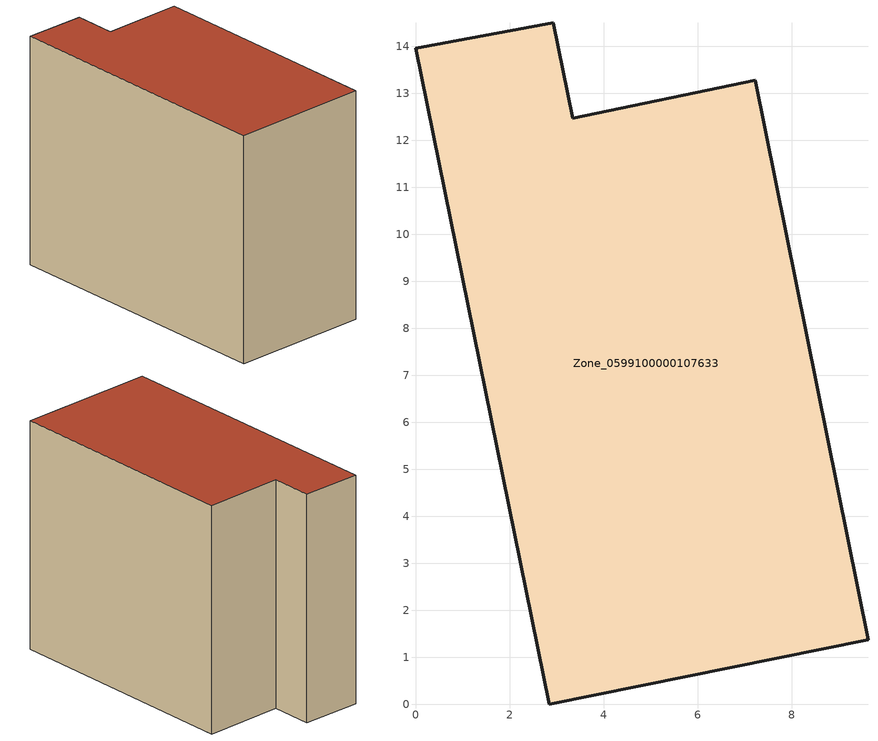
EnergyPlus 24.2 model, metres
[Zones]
Zone_0599100000107633
 floor ground (C_G): 2.85,0 0,13.96 2.93,14.51 3.34,12.47 7.23,13.28 9.63,1.37 z0
 wall outside (C_F): 7.23,13.28 3.34,12.47 2.93,14.51 0,13.96 2.85,0 9.63,1.37 7.23,13.28 z0:11.49
 roof outside (C_R): 2.85,0 9.63,1.37 7.23,13.28 3.34,12.47 2.93,14.51 0,13.96 z11.49
[BUILDING]
Pand.0599100000107633: North Axis=0; Terrain=City; Loads Convergence Tolerance Value=0.04; Temperature Convergence Tolerance Value=0.4; Solar Distribution=FullExterior; Maximum Number of Warmup Days=25; Minimum Number of Warmup Days=1
[Site:Location]
Rotterdam.The.Hague.AP_ZH_NLD Design_Conditions: Latitude=51.96; Longitude=4.45; Time Zone=1; Elevation=-4.5
[SITE:GROUNDTEMPERATURE:BUILDINGSURFACE]
18, 18, 18, 18, 18, 18, 18, 18, 18, 18, 18, 18
[MATERIAL] Thermal Absorptance=0.9; Solar Absorptance=0.7; Visible Absorptance=0.7
Name | Roughness | Thickness | Conductivity | Density | Specific Heat
G.TI.1946 | MediumSmooth | 0.15 | 1 | 540 | 1210
F.TI.1946 | Rough | 0.3 | 0.857143 | 1920 | 840
R.TI.1946 | MediumRough | 0.2 | 0.1 | 1500 | 1000
[CONSTRUCTION]
C_G: G.TI.1946
C_F: F.TI.1946
C_R: R.TI.1946
[ZONE]
Zone_0599100000107633: Type=1; Multiplier=1; Ceiling Height=Autocalculate; Volume=Autocalculate; Floor Area=autocalculate; Part of Total Floor Area=Yes
[ZONEINFILTRATION:DESIGNFLOWRATE]
Infil_Zone_0599100000107633: Zone or ZoneList or Space or SpaceList=Zone_0599100000107633; Schedule=AlwaysOn; Design Flow Rate Calculation Method=Flow/Area; Flow Rate per Floor Area=0.003; Constant Term Coefficient=1; Temperature Term Coefficient=0; Velocity Term Coefficient=0; Velocity Squared Term Coefficient=0
[HVACTEMPLATE:ZONE:IDEALLOADSAIRSYSTEM]
Zone_0599100000107633: Maximum Heating Supply Air Temperature=50; Minimum Cooling Supply Air Temperature=13; Maximum Heating Supply Air Humidity Ratio=0.0156; Minimum Cooling Supply Air Humidity Ratio=0.0077; Heating Limit=NoLimit; Cooling Limit=NoLimit; Dehumidification Control Type=ConstantSensibleHeatRatio; Cooling Sensible Heat Ratio=0.7; Dehumidification Setpoint=60; Humidification Control Type=None; Humidification Setpoint=30; Outdoor Air Method=None; Outdoor Air Flow Rate per Person=0.00944; Outdoor Air Flow Rate per Zone Floor Area=0; Outdoor Air Flow Rate per Zone=0; Demand Controlled Ventilation Type=None; Outdoor Air Economizer Type=NoEconomizer; Heat Recovery Type=None; Sensible Heat Recovery Effectiveness=0.7; Latent Heat Recovery Effectiveness=0.65
[ZONECONTROL:THERMOSTAT]
ThermostatControl_Zone_0599100000107633: Zone or ZoneList=Zone_0599100000107633; Control Type Schedule=DualSetpointControlType; Control 1=Thermostat_Zone_0599100000107633; Temperature Difference Between Cutout And Setpoint=0
[THERMOSTATSETPOINT:DUALSETPOINT]
Thermostat_Zone_0599100000107633: Heating Setpoint Temperature Schedule=HeatingSetpoint_Zone_0599100000107633; Cooling Setpoint Temperature Schedule=CoolingSetpoint_Zone_0599100000107633
[SCHEDULE:COMPACT]
HeatingSetpoint_Zone_0599100000107633: Through: 12/31, For: AllDays, Until: 24:00, 21
CoolingSetpoint_Zone_0599100000107633: Through: 12/31, For: AllDays, Until: 24:00, 24
DualSetpointControlType: Through: 12/31, For: AllDays, Until: 24:00, 4
AlwaysOn: Through: 12/31, For: AllDays, Until: 24:00, 1
